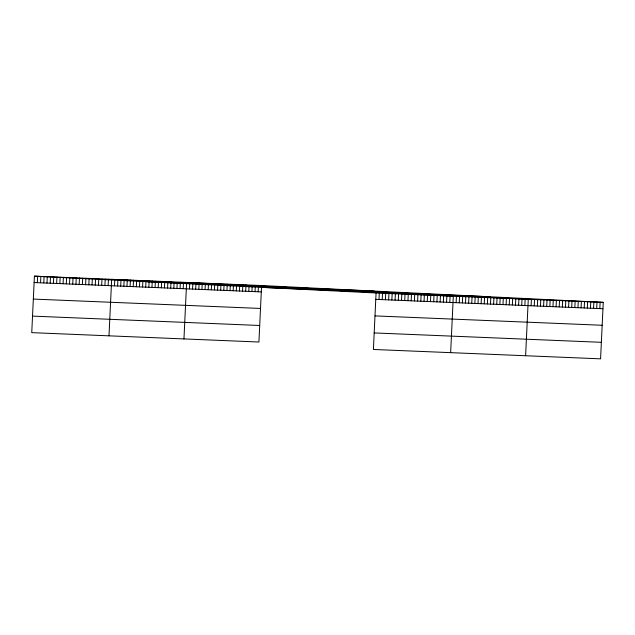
<?xml version="1.0" encoding="UTF-8"?>
<svg xmlns="http://www.w3.org/2000/svg" width="635" height="635" viewBox="0 0 635 635"><rect width="100%" height="100%" fill="white"/><g stroke="black" fill="none" stroke-linecap="round" stroke-linejoin="round"><path stroke-width="0.95" d="M261.596 285.536L34.417 276.161L31.75 332.645L258.929 342.019L261.596 285.536L603.25 302.355L600.583 358.838L373.404 349.464L376.071 292.981L603.25 302.355M37.33 282.67L37.632 276.296M40.553 282.805L40.854 276.431M43.767 282.94L44.069 276.558M46.99 283.067L47.284 276.693M50.205 283.202L50.506 276.828M53.419 283.337L53.721 276.963M56.642 283.472L56.944 277.09M59.857 283.599L60.158 277.225M63.079 283.734L63.381 277.36M66.294 283.869L66.596 277.487M69.517 283.996L69.818 277.622M72.731 284.131L73.033 277.757M75.954 284.266L76.256 277.892M79.169 284.401L79.47 278.019M82.391 284.528L82.693 278.154M85.606 284.663L85.908 278.289M88.829 284.798L89.122 278.424M92.043 284.932L92.345 278.551M95.266 285.059L95.56 278.686M98.481 285.194L98.782 278.821M101.695 285.329L101.997 278.948M104.918 285.456L105.219 279.082M108.133 285.591L108.434 279.217M108.99 335.836L111.657 279.352L453.311 296.172L450.652 352.655M114.475 285.853L114.776 279.479M117.602 285.98L117.904 279.606M120.721 286.115L121.023 279.733M123.849 286.242L124.15 279.868M126.976 286.369L127.27 279.995M130.096 286.496L130.397 280.122M133.223 286.631L133.525 280.249M136.342 286.758L136.644 280.376M139.47 286.885L139.771 280.511M142.589 287.012L142.891 280.638M145.717 287.139L145.971 281.678M148.836 287.274L149.138 280.892M151.963 287.401L152.265 281.027M155.083 287.528L155.384 281.154M158.21 287.655L158.464 282.194M161.33 287.79L161.592 282.321M164.457 287.917L164.759 281.543M167.584 288.044L167.878 281.67M170.704 288.171L171.005 281.797M173.831 288.306L174.085 282.837M176.951 288.433L177.213 282.964M180.078 288.56L180.38 282.186M183.197 288.687L183.499 282.313M183.959 338.923L186.579 283.353M189.444 288.949L189.706 283.48M192.572 289.076L192.826 283.607M195.691 289.203L195.993 282.829M198.818 289.33L199.12 282.956M201.946 289.465L202.2 283.996M205.065 289.592L205.327 284.123M208.193 289.719L208.447 284.258M211.312 289.846L211.614 283.472M214.44 289.981L214.741 283.599M217.559 290.108L217.821 284.639M220.686 290.235L220.94 284.766M223.806 290.362L224.02 285.806M226.933 290.489L227.235 284.115M230.053 290.624L230.354 284.242M233.18 290.751L233.434 285.282M236.299 290.878L236.522 286.322M239.427 291.005L239.641 286.456M242.554 291.14L242.848 284.758M245.674 291.267L245.975 284.893M248.801 291.394L249.015 286.837M251.92 291.521L252.135 286.972M255.048 291.655L255.262 287.099M258.167 291.783L258.469 285.401M378.992 299.49L379.285 293.116M382.206 299.625L382.508 293.251M385.421 299.76L385.723 293.378M388.644 299.887L388.945 293.513M391.858 300.022L392.16 293.648M395.081 300.157L395.383 293.783M398.296 300.291L398.597 293.91M401.518 300.418L401.82 294.045M404.733 300.553L405.035 294.18M407.956 300.688L408.257 294.307M411.17 300.815L411.472 294.442M414.393 300.95L414.695 294.577M417.608 301.085L417.909 294.711M420.83 301.22L421.124 294.838M424.045 301.347L424.347 294.973M427.268 301.482L427.561 295.108M430.482 301.617L430.784 295.235M433.697 301.744L433.999 295.37M436.92 301.879L437.221 295.505M440.134 302.014L440.436 295.64M443.357 302.149L443.659 295.767M446.572 302.276L446.873 295.902M449.794 302.411L450.096 296.037M456.136 302.673L456.438 296.299M459.256 302.8L459.557 296.426M462.383 302.935L462.685 296.553M465.503 303.062L465.804 296.68M468.63 303.189L468.932 296.815M471.749 303.316L472.051 296.942M474.877 303.443L475.178 297.069M478.004 303.578L478.298 297.196M481.124 303.705L481.425 297.331M484.251 303.832L484.545 297.458M487.37 303.959L487.672 297.585M490.498 304.094L490.799 297.712M493.617 304.221L493.919 297.847M496.745 304.348L497.046 297.974M499.864 304.475L500.166 298.101M502.991 304.609L503.293 298.228M506.111 304.736L506.412 298.355M509.238 304.863L509.54 298.49M512.358 304.99L512.659 298.617M515.485 305.117L515.787 298.744M518.612 305.252L518.906 298.871M521.732 305.379L522.033 299.006M524.859 305.506L525.161 299.133M525.613 355.743L528.28 299.26L186.626 282.44M531.106 305.768L531.408 299.387M534.225 305.895L534.527 299.522M537.353 306.022L537.654 299.649M540.472 306.149L540.774 299.776M543.6 306.284L543.901 299.903M546.719 306.411L547.021 300.03M549.846 306.538L550.148 300.164M552.966 306.665L553.268 300.291M556.093 306.792L556.395 300.418M559.221 306.927L559.514 300.545M562.34 307.054L562.642 300.68M565.467 307.181L565.769 300.807M568.587 307.308L568.889 300.934M571.714 307.443L572.016 301.061M574.834 307.57L575.135 301.196M577.961 307.697L578.263 301.323M581.081 307.824L581.382 301.45M584.208 307.959L584.51 301.577M587.327 308.086L587.629 301.704M590.455 308.213L590.756 301.839M593.574 308.34L593.876 301.966M596.702 308.467L597.003 302.093M599.829 308.602L600.123 302.22M147.161 281.71L374.34 291.084M263.327 287.433L490.506 296.799M34.115 282.543L261.295 291.909M375.769 299.355L602.948 308.729M33.33 299.077L260.517 308.443M374.991 315.897L602.17 325.263M32.528 316.111L259.707 325.485M374.19 332.93L601.369 342.305M34.417 276.161L376.071 292.981"/></g></svg>
